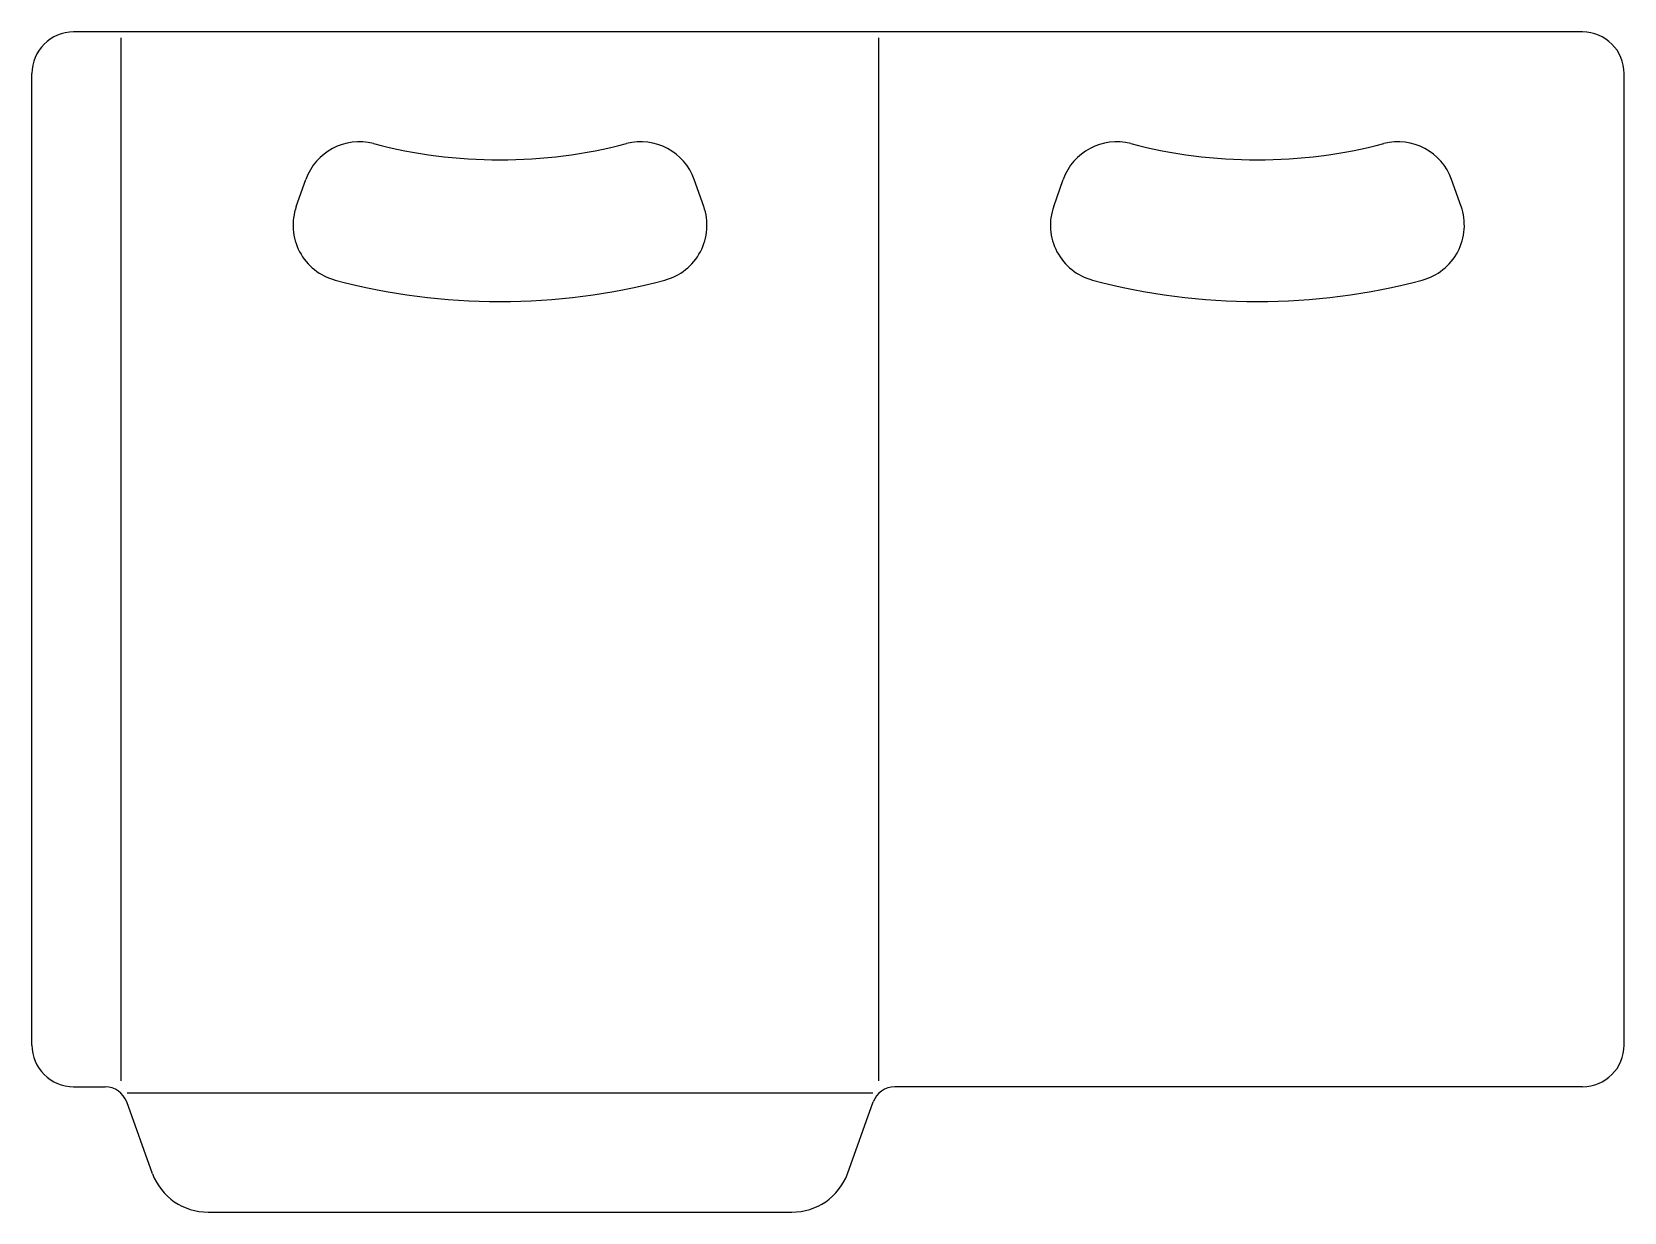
# Model space of a CAD drawing. Extents: x 154 to 354, y 277 to 425.
import ezdxf

# ---------------------------------------------------------------- set-up
doc = ezdxf.new("R2010")
doc.units = 0
doc.layers.get('0').update_dxf_attribs({"linetype": 'CONTINUOUS'})

msp = doc.modelspace()

# ---------------------------------------------------------------- linework, layer by layer
for p, q in [((349.15, 425.47), (159.64, 425.47)), ((165.63, 293.78), (165.63, 424.72)), ((260.76, 293.78), (260.76, 424.72)), ((154.39, 298.28), (154.39, 420.22)), ((354.39, 298.28), (354.39, 420.22)), ((187.61, 403.56), (188.8, 406.93)), ((238.78, 403.56), (237.58, 406.93)), ((282.74, 403.56), (283.93, 406.93)), ((333.91, 403.56), (332.72, 406.93)), ((159.64, 293.03), (163.61, 293.03)), ((166.38, 292.28), (260.01, 292.28)), ((349.15, 293.03), (262.77, 293.03)), ((169.54, 282.11), (166.31, 291.14)), ((256.85, 282.11), (260.08, 291.14)), ((176.53, 277.3), (249.86, 277.3))]:
    msp.add_line(p, q)
for centre, radius, start, end in [((159.64, 420.22), 5.24, 90, 180), ((349.15, 420.22), 5.24, 0, 90), ((195.51, 404.55), 7.12, 75.4194, 160.4993), ((213.19, 472.53), 63.13, 255.4194, 284.5806), ((230.88, 404.55), 7.12, 19.5007, 104.5806), ((290.64, 404.55), 7.12, 75.4194, 160.4993), ((308.32, 472.53), 63.13, 255.4194, 284.5806), ((326.01, 404.55), 7.12, 19.5007, 104.5806), ((194.32, 401.19), 7.12, 160.4993, 255.1817), ((232.07, 401.19), 7.12, 284.8183, 19.5007), ((289.45, 401.19), 7.12, 160.4993, 255.1817), ((327.2, 401.19), 7.12, 284.8183, 19.5007), ((213.19, 472.53), 80.92, 255.1817, 284.8183), ((308.32, 472.53), 80.92, 255.1817, 284.8183), ((159.64, 298.28), 5.24, 180, 270), ((349.15, 298.28), 5.24, 270, 0), ((163.61, 290.17), 2.86, 19.6985, 90), ((262.77, 290.17), 2.86, 90, 160.3015), ((176.53, 284.79), 7.49, 201.0253, 270), ((249.86, 284.79), 7.49, 270, 338.9747)]:
    msp.add_arc(centre, radius, start, end)

doc.saveas('drawing.dxf')
